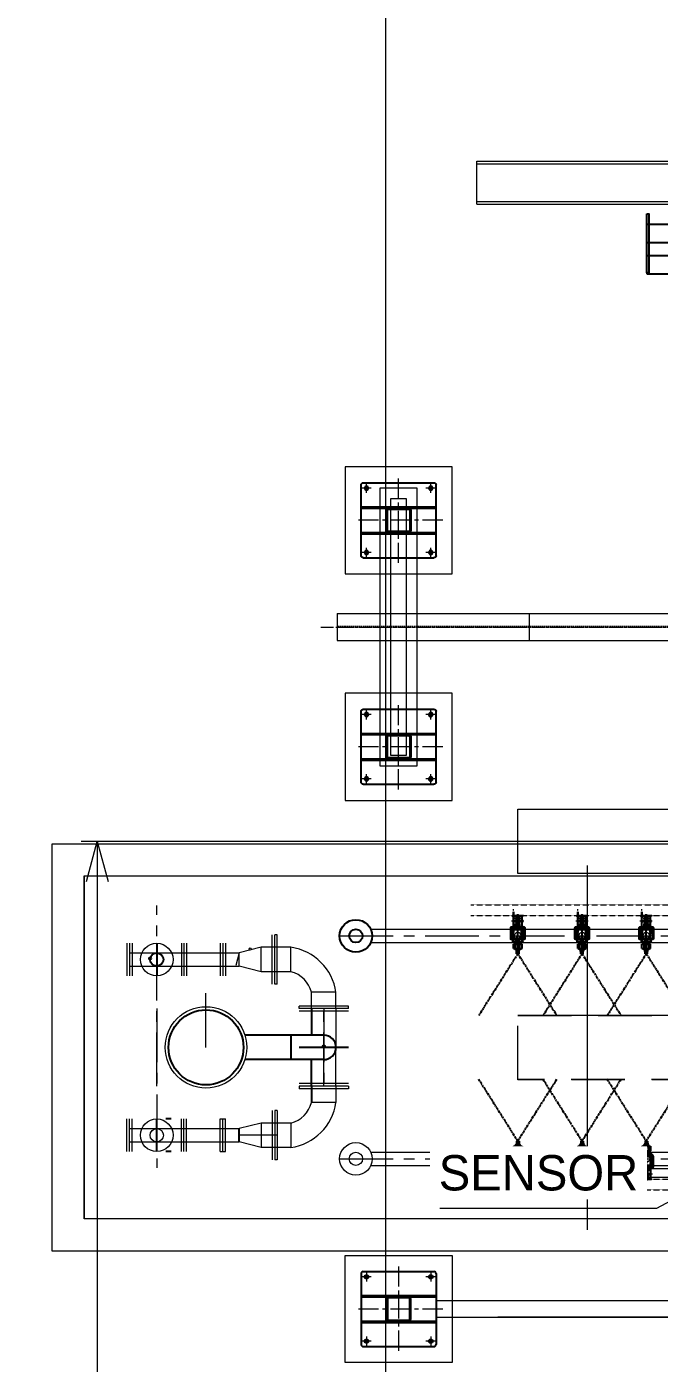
# Model space of a CAD drawing. Header units: inches. Extents: x 702888 to 852715, y 9845 to 271320.
# Drawn here: x 726536 to 729489, y 87911 to 94147 of the extents above; entities that cross this region are included whole.
import ezdxf

# ---------------------------------------------------------------- set-up
doc = ezdxf.new("R2010")
doc.units = ezdxf.units.IN
doc.header["$MEASUREMENT"] = 0
doc.header["$PDMODE"] = 34
for name, pattern in [('CENTER', [2, 1.25, -0.25, 0.25, -0.25]), ('CENTER2', [1.125, 0.75, -0.125, 0.125, -0.125]), ('CENTERX2', [4, 2.5, -0.5, 0.5, -0.5]), ('DASHED2', [0.375, 0.25, -0.125]), ('DASHEDX2', [1.5, 1, -0.5]), ('HIDDEN', [9.525, 6.35, -3.175]), ('HIDDEN2', [0.1875, 0.125, -0.0625]), ('PHANTOM2', [31.75, 15.875, -3.175, 3.175, -3.175, 3.175, -3.175])]:
    doc.linetypes.add(name, pattern=pattern)
doc.layers.get('0').update_dxf_attribs({"lineweight": 5})
doc.layers.get('Defpoints').update_dxf_attribs({"lineweight": 5})
for name, color, linetype in [('2 nb', 7, 'Continuous'), ('6nb', 230, 'Continuous'), ('Conveyor_PF 1', 30, 'Continuous'), ('Nozzle', 7, 'Continuous'), ('p5', 2, 'Continuous'), ('Riser Support', 7, 'Continuous'), ('stru pipe', 120, 'Continuous')]:
    doc.layers.add(name, color=color, linetype=linetype)
for name, color, linetype, lineweight in [('Beam 200', 6, 'Continuous', 0), ('BEMASSUNG', 5, 'Continuous', 0), ('chain', 2, 'Continuous', 5), ('cl', 6, 'CENTER', 5)]:
    doc.layers.add(name, color=color, linetype=linetype, lineweight=lineweight)
doc.dimstyles.new('D1', dxfattribs={"dimscale": 66, "dimtxt": 2.5, "dimasz": 2.5, "dimexe": 1, "dimexo": 1, "dimgap": 1.25, "dimtad": 1, "dimdec": 0, "dimdsep": 46, "dimtxsty": 'Standard', "dimblk": 'OPEN30', "dimcen": 2.5, "dimclrd": 150, "dimclre": 150, "dimclrt": 140, "dimadec": 0, "dimazin": 0, "dimtfac": 1, "dimtdec": 0, "dimtmove": 0, "dimatfit": 3, "dimfxl": 1, "dimtfill": 1, "dimlwd": 13, "dimlwe": 13, "dimarcsym": 0})

# ---------------------------------------------------------------- blocks, each defined once
blk = doc.blocks.new('A$C67DF10EB')
blk.add_lwpolyline([(-44.2, -101), (-44.2, 399), (455.8, 399), (455.8, -101)], close=True)
at = {"layer": 'cl', "color": 1, "linetype": 'CENTER', "ltscale": 100}
for p, q in [((55.8, 276.8), (55.8, 321.1)), ((355.8, 276.8), (355.8, 321.1)), ((33.7, 299), (78, 299)), ((333.7, 299), (378, 299)), ((55.8, -23.2), (55.8, 21.1)), ((355.8, -23.2), (355.8, 21.1)), ((33.7, -1), (78, -1)), ((333.7, -1), (378, -1))]:
    blk.add_line(p, q, dxfattribs=at)
at = {"layer": 'cl', "color": 1, "linetype": 'CENTER', "ltscale": 75}
for p, q in [((205.8, -50), (205.8, 347.9)), ((0, 149), (411.7, 149))]:
    blk.add_line(p, q, dxfattribs=at)
at = {"layer": 'p5', "linetype": 'Continuous'}
for p, q in [((30.8, -16), (30.8, 314)), ((370.8, 324), (40.8, 324)), ((380.8, -16), (380.8, 314)), ((380.8, 211.7), (30.8, 211.7)), ((380.8, 205.7), (30.8, 205.7)), ((380.8, 92.2), (30.8, 92.2)), ((380.8, 86.2), (30.8, 86.2)), ((370.8, -26), (40.8, -26))]:
    blk.add_line(p, q, dxfattribs=at)
for points in [[(262.6, 102.2), (262.6, 195.7, 0.414214), (252.6, 205.7), (159.1, 205.7, 0.414214), (149.1, 195.7), (149.1, 102.2, 0.414214), (159.1, 92.2), (252.6, 92.2, 0.414214)], [(257.8, 102), (257.8, 195.9, 0.414214), (252.8, 200.9), (158.9, 200.9, 0.414214), (153.9, 195.9), (153.9, 102, 0.414214), (158.9, 97), (252.8, 97, 0.414214)]]:
    blk.add_lwpolyline(points, format="xyb", close=True, dxfattribs=at)
for centre in [(55.8, 299), (355.8, 299), (55.8, -1), (355.8, -1)]:
    blk.add_circle(centre, 9, dxfattribs=at)
for centre, start, end in [((40.8, 314), 90, 180), ((370.8, 314), 0, 90), ((40.8, -16), 180, 270), ((370.8, -16), 270, 0)]:
    blk.add_arc(centre, 10, start, end, dxfattribs=at)
blk = doc.blocks.new('_Open30')
at = {"color": 0, "linetype": 'ByBlock', "lineweight": -2}
for p, q in [((-1, 0.268), (0, 0)), ((0, 0), (-1, -0.268)), ((0, 0), (-1, 0))]:
    blk.add_line(p, q, dxfattribs=at)
blk = doc.blocks.new('*D152')
at = {"layer": 'chain', "color": 150, "lineweight": 13, "transparency": 16777216}
for p, q in [((730753.7, 90345.9), (726790, 90345.9)), ((726865, 90158.4), (726865, 79780.4)), ((730753.7, 79592.9), (726790, 79592.9))]:
    blk.add_line(p, q, dxfattribs=at)
at = {"layer": 'Defpoints', "color": 0, "transparency": 16777216}
for p in [(730828.7, 90345.9), (726865, 79592.9), (730828.7, 79592.9)]:
    blk.add_point(p, dxfattribs=at)
at = {"layer": 'chain', "color": 150, "lineweight": 13, "transparency": 16777216, "xscale": 187.5, "yscale": 187.5, "zscale": 187.5}
for p, rotation in [((726865, 90345.9), 90), ((726865, 79592.9), 270)]:
    blk.add_blockref('_Open30', p, dxfattribs=dict(at, rotation=rotation))
at = {"layer": 'chain', "color": 140, "transparency": 16777216, "insert": (726677.5, 84969.4), "char_height": 187.5, "attachment_point": 5, "rotation": 90, "bg_fill": 3, "box_fill_scale": 1.25, "bg_fill_color": 9, "bg_fill_true_color": 13158600, "bg_fill_transparency": 0}
blk.add_mtext('10753', dxfattribs=at)
blk = doc.blocks.new('A$C67e8cd4e')
at = {"layer": 'Conveyor_PF 1'}
for p, q in [((6000, 229.9, 29355.5), (0, 229.9, 29355.5)), ((6000, 144.9, 29355.5), (0, 144.9, 29355.5)), ((0, 85), (6000, 85)), ((0, 4.9), (0, 0)), ((0, 0), (6000, 0)), ((6000, 4.9), (6000, 0))]:
    blk.add_line(p, q, dxfattribs=at)
for points in [[(0, 279.9), (10, 279.9), (10, 4.9), (0, 4.9)], [(1000, 279.9), (1010, 279.9), (1010, 4.9), (1000, 4.9)], [(2000, 279.9), (2010, 279.9), (2010, 4.9), (2000, 4.9)], [(3000, 279.9), (3010, 279.9), (3010, 4.9), (3000, 4.9)], [(4000, 279.9), (4010, 279.9), (4010, 4.9), (4000, 4.9)], [(5000, 279.9), (5010, 279.9), (5010, 4.9), (5000, 4.9)], [(5990, 279.9), (6000, 279.9), (6000, 4.9), (5990, 4.9)]]:
    blk.add_lwpolyline(points, close=True, dxfattribs=at)
blk = doc.blocks.new('t5t5')
at = {"color": 3}
for p, q in [((728637, 93519), (758818, 93519, -29355.5)), ((728637, 93319), (728637, 93519)), ((728637, 93507.2), (758818, 93507.2, -29355.5)), ((728637, 93330.8), (758818, 93330.8, -29355.5)), ((728637, 93319), (758818, 93319, -29355.5))]:
    blk.add_line(p, q, dxfattribs=at)
blk = doc.blocks.new('T6YY6')
at = {"linetype": 'CENTER2', "ltscale": 80}
blk.add_line((706263.8, 77134.1), (706263.8, 83265.3), dxfattribs=at)
for p, q in [((706201.3, 77210.4), (706201.3, 83210.4)), ((706201.3, 83210.4), (706326.3, 83210.4)), ((706326.3, 77210.4), (706326.3, 83210.4)), ((706201.3, 77210.4), (706326.3, 77210.4))]:
    blk.add_line(p, q)
at = {"linetype": 'HIDDEN'}
for p, q in [((706261, 83210.4), (706261, 77210.4)), ((706266.7, 83210.4), (706266.7, 77210.4))]:
    blk.add_line(p, q, dxfattribs=at)
blk = doc.blocks.new('4566u5')
at = {"color": 161}
for points in [[(728982.3, 90698.1), (729157.3, 90698.1), (729157.3, 91994.1), (728982.3, 91994.1)], [(729032.3, 90748.1), (729107.3, 90748.1), (729107.3, 91944.1), (729032.3, 91944.1)]]:
    blk.add_lwpolyline(points, close=True, dxfattribs=at)
at = {"color": 1, "xscale": -1}
for p in [(729275.7, 91695.2), (729275.7, 90638.4)]:
    blk.add_blockref('A$C67DF10EB', p, dxfattribs=at)
blk = doc.blocks.new('A$C4D81176E')
at = {"layer": 'Nozzle', "color": 2, "linetype": 'PHANTOM2', "ltscale": 0.5}
for q in [(361.3, 4.7), (361.3, -359.7)]:
    blk.add_line((73, -177.5), q, dxfattribs=at)
at = {"layer": 'Nozzle', "color": 1, "linetype": 'CENTER2', "ltscale": 0.25}
blk.add_line((73, -177.5), (-46.9, -177.5), dxfattribs=at)
at = {"layer": 'Nozzle', "color": 2}
for p, q in [((-43.9, -160.2), (-44, -160.6)), ((-44, -160.6), (-44, -161)), ((-44, -194), (-44, -161)), ((-43.8, -159.8), (-43.9, -160.2)), ((-43.6, -159.4), (-43.8, -159.8)), ((-43.4, -159), (-43.6, -159.4)), ((-43.1, -158.7), (-43.4, -159)), ((-42.8, -158.4), (-43.1, -158.7)), ((-42.5, -158.1), (-42.8, -158.4)), ((-42.1, -157.9), (-42.5, -158.1)), ((-41.8, -157.7), (-42.1, -157.9)), ((-41.9, -160.5), (-42, -160.7)), ((-42, -160.7), (-42, -161)), ((-42, -194), (-42, -161)), ((-41.8, -160.3), (-41.9, -160.5)), ((-41.3, -157.6), (-41.8, -157.7)), ((-41.6, -160), (-41.8, -160.3)), ((-41.5, -159.9), (-41.6, -160)), ((-41.2, -159.7), (-41.5, -159.9)), ((-40.9, -157.5), (-41.3, -157.6)), ((-41, -159.6), (-41.2, -159.7)), ((-40.8, -159.5), (-41, -159.6)), ((-40.5, -157.5), (-40.9, -157.5)), ((-40.5, -159.5), (-40.8, -159.5)), ((17.7, -154.5), (-40.5, -157.5)), ((17.7, -156.5), (-40.5, -159.5)), ((-26.3, -156.8), (-26.3, -158.8)), ((4.2, -158.5), (4.2, -196.5)), ((16.7, -158.5), (4.2, -158.5)), ((16.9, -158.5), (16.7, -158.5)), ((17.2, -158.6), (16.9, -158.5)), ((17.4, -158.7), (17.2, -158.6)), ((17.6, -158.8), (17.4, -158.7)), ((17.8, -159), (17.6, -158.8)), ((18.1, -154.5), (17.7, -154.5)), ((17.9, -156.5), (17.7, -156.5)), ((18, -159.2), (17.8, -159)), ((18.2, -156.6), (17.9, -156.5)), ((18.1, -159.5), (18, -159.2)), ((18.5, -154.6), (18.1, -154.5)), ((18.2, -159.7), (18.1, -159.5)), ((18.4, -156.7), (18.2, -156.6)), ((18.2, -160), (18.2, -159.7)), ((18.2, -160), (18.2, -195)), ((28.2, -165), (18.2, -165)), ((18.6, -156.9), (18.4, -156.7)), ((18.9, -154.7), (18.5, -154.6)), ((18.8, -157), (18.6, -156.9)), ((18.9, -157.3), (18.8, -157)), ((19.3, -154.9), (18.9, -154.7)), ((19.1, -157.5), (18.9, -157.3)), ((19.2, -157.7), (19.1, -157.5)), ((19.2, -158), (19.2, -157.7)), ((19.2, -165), (19.2, -158)), ((19.7, -155.1), (19.3, -154.9)), ((20, -155.4), (19.7, -155.1)), ((20.3, -155.7), (20, -155.4)), ((20.5, -156), (20.3, -155.7)), ((20.8, -156.4), (20.5, -156)), ((20.9, -156.8), (20.8, -156.4)), ((21.1, -157.2), (20.9, -156.8)), ((21.2, -157.6), (21.1, -157.2)), ((21.2, -158), (21.2, -157.6)), ((21.2, -165), (21.2, -158)), ((49, -157.5), (28.2, -157.5)), ((28.2, -157.5), (28.2, -197.5)), ((49, -167.5), (28.2, -167.5)), ((49, -157.5), (49, -197.5)), ((49.6, -162.9), (49, -162.7)), ((50.3, -163), (49.6, -162.9)), ((50.9, -163.3), (50.3, -163)), ((51.5, -163.6), (50.9, -163.3)), ((52.1, -164), (51.5, -163.6)), ((52.6, -164.3), (52.1, -164)), ((53.2, -164.8), (52.6, -164.3)), ((53.7, -165.2), (53.2, -164.8)), ((54.1, -165.8), (53.7, -165.2)), ((54.5, -166.3), (54.1, -165.8)), ((54.9, -166.9), (54.5, -166.3)), ((55.2, -167.5), (54.9, -166.9)), ((55.5, -168.1), (55.2, -167.5)), ((55.2, -187.6), (55.4, -187)), ((55.4, -187), (55.6, -186.3)), ((55.6, -168.7), (55.5, -168.1)), ((55.8, -169.4), (55.6, -168.7)), ((55.6, -186.3), (55.8, -185.7)), ((56, -170.1), (55.8, -169.4)), ((55.8, -185.7), (55.9, -185)), ((55.9, -185), (56, -184.3)), ((56, -170.8), (56, -170.1)), ((56, -170.8), (56, -184.3)), ((63, -170.8), (56, -170.8)), ((63, -184.4), (56, -184.3)), ((63, -170.8), (63, -171.7)), ((73, -171.7), (63, -171.7)), ((73, -183.5), (63, -183.4)), ((63, -183.4), (63, -184.4)), ((68.7, -177.5), (73, -174.8)), ((68.7, -177.5), (73, -180.3)), ((73, -171.7), (73, -174.8)), ((73, -180.3), (73, -183.5)), ((-44, -194), (-44, -194.4)), ((-44, -194.4), (-43.9, -194.9)), ((-43.9, -194.9), (-43.8, -195.3)), ((-43.8, -195.3), (-43.6, -195.7)), ((-43.6, -195.7), (-43.4, -196)), ((-43.4, -196), (-43.1, -196.3)), ((-43.1, -196.3), (-42.8, -196.6)), ((-42.8, -196.6), (-42.5, -196.9)), ((-42.5, -196.9), (-42.1, -197.1)), ((-42.1, -197.1), (-41.8, -197.3)), ((-42, -194), (-42, -194.3)), ((-42, -194.3), (-41.9, -194.5)), ((-41.9, -194.5), (-41.8, -194.8)), ((-41.8, -194.8), (-41.6, -195)), ((-41.8, -197.3), (-41.3, -197.4)), ((-41.6, -195), (-41.5, -195.2)), ((-41.5, -195.2), (-41.2, -195.3)), ((-41.3, -197.4), (-40.9, -197.5)), ((-41.2, -195.3), (-41, -195.5)), ((-41, -195.5), (-40.8, -195.5)), ((-40.9, -197.5), (-40.5, -197.5)), ((-40.8, -195.5), (-40.5, -195.5)), ((17.7, -198.5), (-40.5, -195.5)), ((17.7, -200.5), (-40.5, -197.5)), ((-26.3, -196.2), (-26.3, -198.3)), ((16.7, -196.5), (4.2, -196.5)), ((16.7, -196.5), (16.9, -196.5)), ((16.7, -196.5), (16.9, -196.5)), ((16.9, -196.5), (17.2, -196.4)), ((16.9, -196.5), (17.2, -196.4)), ((17.2, -196.4), (17.4, -196.3)), ((17.2, -196.4), (17.4, -196.3)), ((17.4, -196.3), (17.6, -196.2)), ((17.4, -196.3), (17.6, -196.2)), ((17.6, -196.2), (17.8, -196)), ((17.6, -196.2), (17.8, -196)), ((17.7, -198.5), (17.9, -198.5)), ((17.7, -200.5), (18.1, -200.5)), ((17.8, -196), (18, -195.8)), ((17.8, -196), (18, -195.8)), ((17.9, -198.5), (18.2, -198.5)), ((18, -195.8), (18.1, -195.5)), ((18, -195.8), (18.1, -195.5)), ((18.1, -195.5), (18.2, -195.3)), ((18.1, -195.5), (18.2, -195.3)), ((18.1, -200.5), (18.5, -200.4)), ((28.2, -190), (18.2, -190)), ((18.2, -195.3), (18.2, -195)), ((18.2, -195.3), (18.2, -195)), ((18.2, -198.5), (18.4, -198.3)), ((18.4, -198.3), (18.6, -198.2)), ((18.5, -200.4), (18.9, -200.3)), ((18.6, -198.2), (18.8, -198)), ((18.8, -198), (18.9, -197.8)), ((18.9, -197.8), (19.1, -197.5)), ((18.9, -200.3), (19.3, -200.1)), ((19.1, -197.5), (19.2, -197.3)), ((19.2, -190), (19.2, -197)), ((19.2, -197.3), (19.2, -197)), ((19.3, -200.1), (19.7, -199.9)), ((19.7, -199.9), (20, -199.6)), ((20, -199.6), (20.3, -199.3)), ((20.3, -199.3), (20.5, -199)), ((20.5, -199), (20.8, -198.7)), ((20.8, -198.7), (20.9, -198.3)), ((20.9, -198.3), (21.1, -197.9)), ((21.1, -197.9), (21.2, -197.4)), ((21.2, -190), (21.2, -197)), ((21.2, -197.4), (21.2, -197)), ((49, -187.5), (28.2, -187.5)), ((49, -197.5), (28.2, -197.5)), ((49, -192.3), (49.6, -192.2)), ((49.6, -192.2), (50.3, -192)), ((50.3, -192), (50.9, -191.7)), ((50.9, -191.7), (51.5, -191.4)), ((51.5, -191.4), (52.1, -191.1)), ((52.1, -191.1), (52.6, -190.7)), ((52.6, -190.7), (53.2, -190.3)), ((53.2, -190.3), (53.7, -189.8)), ((53.7, -189.8), (54.1, -189.3)), ((54.1, -189.3), (54.5, -188.7)), ((54.5, -188.7), (54.9, -188.2)), ((54.9, -188.2), (55.2, -187.6))]:
    blk.add_line(p, q, dxfattribs=at)
at = {"layer": 'Nozzle', "color": 8, "linetype": 'HIDDEN'}
for p, q in [((8.2, -170.5), (8.2, -184.5)), ((18.2, -170.5), (8.2, -170.5)), ((18.2, -184.5), (8.2, -184.5))]:
    blk.add_line(p, q, dxfattribs=at)
blk = doc.blocks.new('*U314')
at = {"layer": 'chain', "color": 7, "linetype": 'Continuous'}
blk.add_line((-20, -152.9, 0), (-20, -215, 0), dxfattribs=at)
at = {"layer": 'chain', "color": 5, "linetype": 'DASHEDX2'}
blk.add_line((-20, -238.1, 0), (-20, -248.1, 0), dxfattribs=at)
at = {"layer": 'chain', "color": 7, "linetype": 'Continuous'}
blk.add_circle((0, -123, 0), 16.1, dxfattribs=at)
at = {"layer": 'Riser Support', "color": 11}
for p, q in [((-25, -152.9, 0), (-25, -167.9, 0)), ((-25, -152.9, 0), (25, -152.9, 0)), ((-25, -160.9, 0), (25, -160.9, 0)), ((-25, -167.9, 0), (25, -167.9, 0)), ((-20, -167.9, 0), (-20, -190.9, 0)), ((-10, -152.9, 0), (-10, -180.9, 0)), ((-10, -180.9, 0), (-10, -173.7, 0)), ((-10, -180.9, 0), (10, -180.9, 0)), ((10, -180.9, 0), (-10, -180.9, 0)), ((-7.5, -172.9, 0), (7.5, -172.9, 0)), ((-5, -180.9, 0), (-5, -173.7, 0)), ((-4, -195.9, 0), (-4, -180.9, 0)), ((-4, -185.9, 0), (-4, -220.9, 0)), ((4, -195.9, 0), (4, -180.9, 0)), ((4, -185.9, 0), (4, -220.9, 0)), ((5, -173.7, 0), (5, -180.9, 0)), ((10, -152.9, 0), (10, -180.9, 0)), ((10, -173.7, 0), (10, -180.9, 0)), ((20, -167.9, 0), (20, -190.9, 0)), ((25, -152.9, 0), (25, -167.9, 0)), ((-25, -190.9, 0), (-25, -195.9, 0)), ((-25, -190.9, 0), (25, -190.9, 0)), ((-25, -195.9, 0), (25, -195.9, 0)), ((-10, -201.9, 0), (-10, -209.2, 0)), ((10, -201.9, 0), (-10, -201.9, 0)), ((-7.5, -209.9, 0), (7.5, -209.9, 0)), ((-5, -189, 0), (-5, -209.2, 0)), ((-4, -220.9, 0), (4, -220.9, 0)), ((5, -209.2, 0), (5, -189, 0)), ((10, -209.2, 0), (10, -201.9, 0)), ((25, -190.9, 0), (25, -195.9, 0))]:
    blk.add_line(p, q, dxfattribs=at)
at = {"layer": 'Riser Support', "color": 11, "linetype": 'HIDDEN'}
for p, q in [((-5, -180.9, 0), (-5, -195.9, 0)), ((5, -180.9, 0), (5, -195.9, 0))]:
    blk.add_line(p, q, dxfattribs=at)
at = {"layer": 'Riser Support', "color": 1, "linetype": 'CENTER2'}
blk.add_line((0, -139.1, 0), (0, -224.7, 0), dxfattribs=at)
at = {"layer": 'Riser Support'}
for p, q in [((20, -152.9, 0), (20, -215, 0)), ((-20, -195.9, 0), (-20, -235.9, 0)), ((-20, -195.9, 0), (20, -195.9, 0)), ((-20, -235.9, 0), (-20, -205.9, 0)), ((-4, -211.9, 0), (-4, -205.9, 0)), ((4, -211.9, 0), (4, -205.9, 0))]:
    blk.add_line(p, q, dxfattribs=at)
at = {"layer": 'Riser Support', "color": 1, "linetype": 'CENTER2', "ltscale": 200}
blk.add_line((0, -223.9, 0), (0, -193.9, 0), dxfattribs=at)
at = {"layer": 'Riser Support', "elevation": 0}
for points in [[(25, -165.9), (28.5, -165.9, 0.414214), (33, -161.4), (33, -110.4, 0.414214), (28.5, -105.9), (-28.5, -105.9, 0.414214), (-33, -110.4), (-33, -161.4, 0.414214), (-28.5, -165.9), (-25, -165.9)], [(25, -162.9), (28.5, -162.9, 0.414214), (30, -161.4), (30, -110.4, 0.414214), (28.5, -108.9), (-28.5, -108.9, 0.414214), (-30, -110.4), (-30, -161.4, 0.414214), (-28.5, -162.9), (-25, -162.9)]]:
    blk.add_lwpolyline(points, format="xyb", dxfattribs=at)
at = {"layer": 'Riser Support', "linetype": 'HIDDEN2', "ltscale": 0.75, "elevation": 0}
for points in [[(25, -165.9), (28.5, -165.9, 0.414214), (33, -161.4), (18, -115.4, 0.414214), (13.5, -110.9), (-13.5, -110.9, 0.414214), (-18, -115.4), (-33, -161.4, 0.414214), (-28.5, -165.9), (-25, -165.9)], [(25, -162.9), (28.5, -162.9, 0.414214), (30, -161.4), (15, -115.4, 0.414214), (13.5, -113.9), (-13.5, -113.9, 0.414214), (-15, -115.4), (-30, -161.4, 0.414214), (-28.5, -162.9), (-25, -162.9)]]:
    blk.add_lwpolyline(points, format="xyb", dxfattribs=at)
at = {"layer": 'Riser Support', "elevation": 0}
blk.add_lwpolyline([(25, -215), (-25, -215), (-25, -218), (25, -218), (25, -215)], dxfattribs=at)
at = {"layer": 'Riser Support', "color": 11}
for centre, radius, start, end in [((-7.5, -177.4, 0), 4.44, 55.69029, 124.30971), ((0, -189.5, 0), 16.6, 72.45192, 107.54808), ((7.5, -177.4, 0), 4.44, 55.69029, 124.30971), ((-7.5, -205.5, 0), 4.44, 235.69029, 304.30971), ((0, -193.4, 0), 16.6, 252.45192, 287.54808), ((7.5, -205.5, 0), 4.44, 235.69029, 304.30971)]:
    blk.add_arc(centre, radius, start, end, dxfattribs=at)
at = {"color": 0, "linetype": 'ByBlock', "lineweight": -2, "extrusion": (0, 0, -1), "xscale": -1, "zscale": -1, "rotation": 270}
blk.add_blockref('A$C4D81176E', (177.5, -113.2, 0), dxfattribs=at)
blk = doc.blocks.new('*U293')
at = {"layer": 'chain', "color": 0, "linetype": 'ByBlock', "lineweight": -2, "transparency": 16777216}
for p in [(0, 0), (300, 0)]:
    blk.add_blockref('*U314', p, dxfattribs=at)
blk = doc.blocks.new('*U290')
at = {"layer": 'chain', "color": 7, "linetype": 'Continuous'}
blk.add_line((-20, -152.9, 0), (-20, -215, 0), dxfattribs=at)
at = {"layer": 'chain', "color": 5, "linetype": 'DASHEDX2'}
blk.add_line((-20, -238.1, 0), (-20, -248.1, 0), dxfattribs=at)
at = {"layer": 'chain', "color": 7, "linetype": 'Continuous'}
blk.add_circle((0, -123, 0), 16.1, dxfattribs=at)
at = {"layer": 'Riser Support', "color": 11}
for p, q in [((-25, -152.9, 0), (-25, -167.9, 0)), ((-25, -152.9, 0), (25, -152.9, 0)), ((-25, -160.9, 0), (25, -160.9, 0)), ((-25, -167.9, 0), (25, -167.9, 0)), ((-20, -167.9, 0), (-20, -190.9, 0)), ((-10, -152.9, 0), (-10, -180.9, 0)), ((-10, -180.9, 0), (-10, -173.7, 0)), ((-10, -180.9, 0), (10, -180.9, 0)), ((10, -180.9, 0), (-10, -180.9, 0)), ((-7.5, -172.9, 0), (7.5, -172.9, 0)), ((-5, -180.9, 0), (-5, -173.7, 0)), ((-4, -195.9, 0), (-4, -180.9, 0)), ((-4, -185.9, 0), (-4, -220.9, 0)), ((4, -195.9, 0), (4, -180.9, 0)), ((4, -185.9, 0), (4, -220.9, 0)), ((5, -173.7, 0), (5, -180.9, 0)), ((10, -152.9, 0), (10, -180.9, 0)), ((10, -173.7, 0), (10, -180.9, 0)), ((20, -167.9, 0), (20, -190.9, 0)), ((25, -152.9, 0), (25, -167.9, 0)), ((-25, -190.9, 0), (-25, -195.9, 0)), ((-25, -190.9, 0), (25, -190.9, 0)), ((-25, -195.9, 0), (25, -195.9, 0)), ((-10, -201.9, 0), (-10, -209.2, 0)), ((10, -201.9, 0), (-10, -201.9, 0)), ((-7.5, -209.9, 0), (7.5, -209.9, 0)), ((-5, -189, 0), (-5, -209.2, 0)), ((-4, -220.9, 0), (4, -220.9, 0)), ((5, -209.2, 0), (5, -189, 0)), ((10, -209.2, 0), (10, -201.9, 0)), ((25, -190.9, 0), (25, -195.9, 0))]:
    blk.add_line(p, q, dxfattribs=at)
at = {"layer": 'Riser Support', "color": 11, "linetype": 'HIDDEN'}
for p, q in [((-5, -180.9, 0), (-5, -195.9, 0)), ((5, -180.9, 0), (5, -195.9, 0))]:
    blk.add_line(p, q, dxfattribs=at)
at = {"layer": 'Riser Support', "color": 1, "linetype": 'CENTER2'}
blk.add_line((0, -139.1, 0), (0, -224.7, 0), dxfattribs=at)
at = {"layer": 'Riser Support'}
for p, q in [((20, -152.9, 0), (20, -215, 0)), ((-20, -195.9, 0), (-20, -235.9, 0)), ((-20, -195.9, 0), (20, -195.9, 0)), ((-20, -235.9, 0), (-20, -205.9, 0)), ((-4, -211.9, 0), (-4, -205.9, 0)), ((4, -211.9, 0), (4, -205.9, 0))]:
    blk.add_line(p, q, dxfattribs=at)
at = {"layer": 'Riser Support', "color": 1, "linetype": 'CENTER2', "ltscale": 200}
blk.add_line((0, -223.9, 0), (0, -193.9, 0), dxfattribs=at)
at = {"layer": 'Riser Support', "elevation": 0}
for points in [[(25, -165.9), (28.5, -165.9, 0.414214), (33, -161.4), (33, -110.4, 0.414214), (28.5, -105.9), (-28.5, -105.9, 0.414214), (-33, -110.4), (-33, -161.4, 0.414214), (-28.5, -165.9), (-25, -165.9)], [(25, -162.9), (28.5, -162.9, 0.414214), (30, -161.4), (30, -110.4, 0.414214), (28.5, -108.9), (-28.5, -108.9, 0.414214), (-30, -110.4), (-30, -161.4, 0.414214), (-28.5, -162.9), (-25, -162.9)]]:
    blk.add_lwpolyline(points, format="xyb", dxfattribs=at)
at = {"layer": 'Riser Support', "linetype": 'HIDDEN2', "ltscale": 0.75, "elevation": 0}
for points in [[(25, -165.9), (28.5, -165.9, 0.414214), (33, -161.4), (18, -115.4, 0.414214), (13.5, -110.9), (-13.5, -110.9, 0.414214), (-18, -115.4), (-33, -161.4, 0.414214), (-28.5, -165.9), (-25, -165.9)], [(25, -162.9), (28.5, -162.9, 0.414214), (30, -161.4), (15, -115.4, 0.414214), (13.5, -113.9), (-13.5, -113.9, 0.414214), (-15, -115.4), (-30, -161.4, 0.414214), (-28.5, -162.9), (-25, -162.9)]]:
    blk.add_lwpolyline(points, format="xyb", dxfattribs=at)
at = {"layer": 'Riser Support', "elevation": 0}
blk.add_lwpolyline([(25, -215), (-25, -215), (-25, -218), (25, -218), (25, -215)], dxfattribs=at)
at = {"layer": 'Riser Support', "color": 11}
for centre, radius, start, end in [((-7.5, -177.4, 0), 4.44, 55.69029, 124.30971), ((0, -189.5, 0), 16.6, 72.45192, 107.54808), ((7.5, -177.4, 0), 4.44, 55.69029, 124.30971), ((-7.5, -205.5, 0), 4.44, 235.69029, 304.30971), ((0, -193.4, 0), 16.6, 252.45192, 287.54808), ((7.5, -205.5, 0), 4.44, 235.69029, 304.30971)]:
    blk.add_arc(centre, radius, start, end, dxfattribs=at)
at = {"color": 0, "linetype": 'ByBlock', "lineweight": -2, "extrusion": (0, 0, -1), "xscale": -1, "zscale": -1, "rotation": 270}
blk.add_blockref('A$C4D81176E', (177.5, -113.2, 0), dxfattribs=at)
blk = doc.blocks.new('*U319')
at = {"layer": 'chain', "color": 0, "linetype": 'ByBlock', "lineweight": -2, "transparency": 16777216}
for p in [(0, 0), (300, 0), (600, 0)]:
    blk.add_blockref('*U290', p, dxfattribs=at)
blk = doc.blocks.new('*U312')
at = {"layer": 'chain', "color": 7, "linetype": 'Continuous'}
blk.add_line((-20, -152.9, 0), (-20, -215, 0), dxfattribs=at)
at = {"layer": 'chain', "color": 5, "linetype": 'DASHEDX2'}
blk.add_line((-20, -238.1, 0), (-20, -248.1, 0), dxfattribs=at)
at = {"layer": 'chain', "color": 7, "linetype": 'Continuous'}
blk.add_circle((0, -123, 0), 16.1, dxfattribs=at)
at = {"layer": 'Riser Support', "color": 11}
for p, q in [((-25, -152.9, 0), (-25, -167.9, 0)), ((-25, -152.9, 0), (25, -152.9, 0)), ((-25, -160.9, 0), (25, -160.9, 0)), ((-25, -167.9, 0), (25, -167.9, 0)), ((-20, -167.9, 0), (-20, -190.9, 0)), ((-10, -152.9, 0), (-10, -180.9, 0)), ((-10, -180.9, 0), (-10, -173.7, 0)), ((-10, -180.9, 0), (10, -180.9, 0)), ((10, -180.9, 0), (-10, -180.9, 0)), ((-7.5, -172.9, 0), (7.5, -172.9, 0)), ((-5, -180.9, 0), (-5, -173.7, 0)), ((-4, -195.9, 0), (-4, -180.9, 0)), ((-4, -185.9, 0), (-4, -220.9, 0)), ((4, -195.9, 0), (4, -180.9, 0)), ((4, -185.9, 0), (4, -220.9, 0)), ((5, -173.7, 0), (5, -180.9, 0)), ((10, -152.9, 0), (10, -180.9, 0)), ((10, -173.7, 0), (10, -180.9, 0)), ((20, -167.9, 0), (20, -190.9, 0)), ((25, -152.9, 0), (25, -167.9, 0)), ((-25, -190.9, 0), (-25, -195.9, 0)), ((-25, -190.9, 0), (25, -190.9, 0)), ((-25, -195.9, 0), (25, -195.9, 0)), ((-10, -201.9, 0), (-10, -209.2, 0)), ((10, -201.9, 0), (-10, -201.9, 0)), ((-7.5, -209.9, 0), (7.5, -209.9, 0)), ((-5, -189, 0), (-5, -209.2, 0)), ((-4, -220.9, 0), (4, -220.9, 0)), ((5, -209.2, 0), (5, -189, 0)), ((10, -209.2, 0), (10, -201.9, 0)), ((25, -190.9, 0), (25, -195.9, 0))]:
    blk.add_line(p, q, dxfattribs=at)
at = {"layer": 'Riser Support', "color": 11, "linetype": 'HIDDEN'}
for p, q in [((-5, -180.9, 0), (-5, -195.9, 0)), ((5, -180.9, 0), (5, -195.9, 0))]:
    blk.add_line(p, q, dxfattribs=at)
at = {"layer": 'Riser Support', "color": 1, "linetype": 'CENTER2'}
blk.add_line((0, -139.1, 0), (0, -224.7, 0), dxfattribs=at)
at = {"layer": 'Riser Support'}
for p, q in [((20, -152.9, 0), (20, -215, 0)), ((-20, -195.9, 0), (-20, -235.9, 0)), ((-20, -195.9, 0), (20, -195.9, 0)), ((-20, -235.9, 0), (-20, -205.9, 0)), ((-4, -211.9, 0), (-4, -205.9, 0)), ((4, -211.9, 0), (4, -205.9, 0))]:
    blk.add_line(p, q, dxfattribs=at)
at = {"layer": 'Riser Support', "color": 1, "linetype": 'CENTER2', "ltscale": 200}
blk.add_line((0, -223.9, 0), (0, -193.9, 0), dxfattribs=at)
at = {"layer": 'Riser Support', "elevation": 0}
for points in [[(25, -165.9), (28.5, -165.9, 0.414214), (33, -161.4), (33, -110.4, 0.414214), (28.5, -105.9), (-28.5, -105.9, 0.414214), (-33, -110.4), (-33, -161.4, 0.414214), (-28.5, -165.9), (-25, -165.9)], [(25, -162.9), (28.5, -162.9, 0.414214), (30, -161.4), (30, -110.4, 0.414214), (28.5, -108.9), (-28.5, -108.9, 0.414214), (-30, -110.4), (-30, -161.4, 0.414214), (-28.5, -162.9), (-25, -162.9)]]:
    blk.add_lwpolyline(points, format="xyb", dxfattribs=at)
at = {"layer": 'Riser Support', "linetype": 'HIDDEN2', "ltscale": 0.75, "elevation": 0}
for points in [[(25, -165.9), (28.5, -165.9, 0.414214), (33, -161.4), (18, -115.4, 0.414214), (13.5, -110.9), (-13.5, -110.9, 0.414214), (-18, -115.4), (-33, -161.4, 0.414214), (-28.5, -165.9), (-25, -165.9)], [(25, -162.9), (28.5, -162.9, 0.414214), (30, -161.4), (15, -115.4, 0.414214), (13.5, -113.9), (-13.5, -113.9, 0.414214), (-15, -115.4), (-30, -161.4, 0.414214), (-28.5, -162.9), (-25, -162.9)]]:
    blk.add_lwpolyline(points, format="xyb", dxfattribs=at)
at = {"layer": 'Riser Support', "elevation": 0}
blk.add_lwpolyline([(25, -215), (-25, -215), (-25, -218), (25, -218), (25, -215)], dxfattribs=at)
at = {"layer": 'Riser Support', "color": 11}
for centre, radius, start, end in [((-7.5, -177.4, 0), 4.44, 55.69029, 124.30971), ((0, -189.5, 0), 16.6, 72.45192, 107.54808), ((7.5, -177.4, 0), 4.44, 55.69029, 124.30971), ((-7.5, -205.5, 0), 4.44, 235.69029, 304.30971), ((0, -193.4, 0), 16.6, 252.45192, 287.54808), ((7.5, -205.5, 0), 4.44, 235.69029, 304.30971)]:
    blk.add_arc(centre, radius, start, end, dxfattribs=at)
at = {"color": 0, "linetype": 'ByBlock', "lineweight": -2, "extrusion": (0, 0, -1), "xscale": -1, "zscale": -1, "rotation": 270}
blk.add_blockref('A$C4D81176E', (177.5, -113.2, 0), dxfattribs=at)
blk = doc.blocks.new('*U298')
at = {"layer": 'chain', "color": 0, "linetype": 'ByBlock', "lineweight": -2, "transparency": 16777216}
for p in [(0, 0), (300, 0)]:
    blk.add_blockref('*U312', p, dxfattribs=at)
blk = doc.blocks.new('*U316')
at = {"layer": 'chain', "color": 7, "linetype": 'Continuous'}
blk.add_line((-20, -152.9, 0), (-20, -215, 0), dxfattribs=at)
at = {"layer": 'chain', "color": 5, "linetype": 'DASHEDX2'}
blk.add_line((-20, -238.1, 0), (-20, -248.1, 0), dxfattribs=at)
at = {"layer": 'chain', "color": 7, "linetype": 'Continuous'}
blk.add_circle((0, -123, 0), 16.1, dxfattribs=at)
at = {"layer": 'Riser Support', "color": 11}
for p, q in [((-25, -152.9, 0), (-25, -167.9, 0)), ((-25, -152.9, 0), (25, -152.9, 0)), ((-25, -160.9, 0), (25, -160.9, 0)), ((-25, -167.9, 0), (25, -167.9, 0)), ((-20, -167.9, 0), (-20, -190.9, 0)), ((-10, -152.9, 0), (-10, -180.9, 0)), ((-10, -180.9, 0), (-10, -173.7, 0)), ((-10, -180.9, 0), (10, -180.9, 0)), ((10, -180.9, 0), (-10, -180.9, 0)), ((-7.5, -172.9, 0), (7.5, -172.9, 0)), ((-5, -180.9, 0), (-5, -173.7, 0)), ((-4, -195.9, 0), (-4, -180.9, 0)), ((-4, -185.9, 0), (-4, -220.9, 0)), ((4, -195.9, 0), (4, -180.9, 0)), ((4, -185.9, 0), (4, -220.9, 0)), ((5, -173.7, 0), (5, -180.9, 0)), ((10, -152.9, 0), (10, -180.9, 0)), ((10, -173.7, 0), (10, -180.9, 0)), ((20, -167.9, 0), (20, -190.9, 0)), ((25, -152.9, 0), (25, -167.9, 0)), ((-25, -190.9, 0), (-25, -195.9, 0)), ((-25, -190.9, 0), (25, -190.9, 0)), ((-25, -195.9, 0), (25, -195.9, 0)), ((-10, -201.9, 0), (-10, -209.2, 0)), ((10, -201.9, 0), (-10, -201.9, 0)), ((-7.5, -209.9, 0), (7.5, -209.9, 0)), ((-5, -189, 0), (-5, -209.2, 0)), ((-4, -220.9, 0), (4, -220.9, 0)), ((5, -209.2, 0), (5, -189, 0)), ((10, -209.2, 0), (10, -201.9, 0)), ((25, -190.9, 0), (25, -195.9, 0))]:
    blk.add_line(p, q, dxfattribs=at)
at = {"layer": 'Riser Support', "color": 11, "linetype": 'HIDDEN'}
for p, q in [((-5, -180.9, 0), (-5, -195.9, 0)), ((5, -180.9, 0), (5, -195.9, 0))]:
    blk.add_line(p, q, dxfattribs=at)
at = {"layer": 'Riser Support', "color": 1, "linetype": 'CENTER2'}
blk.add_line((0, -139.1, 0), (0, -224.7, 0), dxfattribs=at)
at = {"layer": 'Riser Support'}
for p, q in [((20, -152.9, 0), (20, -215, 0)), ((-20, -195.9, 0), (-20, -235.9, 0)), ((-20, -195.9, 0), (20, -195.9, 0)), ((-20, -235.9, 0), (-20, -205.9, 0)), ((-4, -211.9, 0), (-4, -205.9, 0)), ((4, -211.9, 0), (4, -205.9, 0))]:
    blk.add_line(p, q, dxfattribs=at)
at = {"layer": 'Riser Support', "color": 1, "linetype": 'CENTER2', "ltscale": 200}
blk.add_line((0, -223.9, 0), (0, -193.9, 0), dxfattribs=at)
at = {"layer": 'Riser Support', "elevation": 0}
for points in [[(25, -165.9), (28.5, -165.9, 0.414214), (33, -161.4), (33, -110.4, 0.414214), (28.5, -105.9), (-28.5, -105.9, 0.414214), (-33, -110.4), (-33, -161.4, 0.414214), (-28.5, -165.9), (-25, -165.9)], [(25, -162.9), (28.5, -162.9, 0.414214), (30, -161.4), (30, -110.4, 0.414214), (28.5, -108.9), (-28.5, -108.9, 0.414214), (-30, -110.4), (-30, -161.4, 0.414214), (-28.5, -162.9), (-25, -162.9)]]:
    blk.add_lwpolyline(points, format="xyb", dxfattribs=at)
at = {"layer": 'Riser Support', "linetype": 'HIDDEN2', "ltscale": 0.75, "elevation": 0}
for points in [[(25, -165.9), (28.5, -165.9, 0.414214), (33, -161.4), (18, -115.4, 0.414214), (13.5, -110.9), (-13.5, -110.9, 0.414214), (-18, -115.4), (-33, -161.4, 0.414214), (-28.5, -165.9), (-25, -165.9)], [(25, -162.9), (28.5, -162.9, 0.414214), (30, -161.4), (15, -115.4, 0.414214), (13.5, -113.9), (-13.5, -113.9, 0.414214), (-15, -115.4), (-30, -161.4, 0.414214), (-28.5, -162.9), (-25, -162.9)]]:
    blk.add_lwpolyline(points, format="xyb", dxfattribs=at)
at = {"layer": 'Riser Support', "elevation": 0}
blk.add_lwpolyline([(25, -215), (-25, -215), (-25, -218), (25, -218), (25, -215)], dxfattribs=at)
at = {"layer": 'Riser Support', "color": 11}
for centre, radius, start, end in [((-7.5, -177.4, 0), 4.44, 55.69029, 124.30971), ((0, -189.5, 0), 16.6, 72.45192, 107.54808), ((7.5, -177.4, 0), 4.44, 55.69029, 124.30971), ((-7.5, -205.5, 0), 4.44, 235.69029, 304.30971), ((0, -193.4, 0), 16.6, 252.45192, 287.54808), ((7.5, -205.5, 0), 4.44, 235.69029, 304.30971)]:
    blk.add_arc(centre, radius, start, end, dxfattribs=at)
at = {"color": 0, "linetype": 'ByBlock', "lineweight": -2, "extrusion": (0, 0, -1), "xscale": -1, "zscale": -1, "rotation": 270}
blk.add_blockref('A$C4D81176E', (177.5, -113.2, 0), dxfattribs=at)
blk = doc.blocks.new('*U302')
at = {"layer": 'chain', "color": 0, "linetype": 'ByBlock', "lineweight": -2, "transparency": 16777216}
for p in [(0, 0), (300, 0), (600, 0)]:
    blk.add_blockref('*U316', p, dxfattribs=at)
blk = doc.blocks.new('A$C3bb54d8b')
for p, q in [((-19243, -5797.56), (-19243, -3897.56)), ((-19243, -3897.56), (-2418, -3897.56)), ((-19093, -5647.56), (-19093, -4047.56)), ((-19093, -4047.56), (-2568, -4047.56)), ((-19093, -4047.56), (-19093, -5647.56)), ((-2568, -5647.56), (-19093, -5647.56)), ((-2418, -5797.56), (-19243, -5797.56))]:
    blk.add_line(p, q)
at = {"color": 1, "linetype": 'CENTERX2', "ltscale": 100}
for p, q in [((-18754, -5028.56), (-18754, -4184.97)), ((-18191, -4322.56), (-18203, -4322.56)), ((-17900, -4327.56), (-3068.04, -4327.56)), ((-18754, -4666.56), (-18754, -5410.15)), ((-18089, -4666.56), (-18089, -4654.56)), ((-17974, -5028.56), (-17974, -4654.56)), ((-17974, -4666.56), (-17974, -5040.56)), ((-18089, -5028.56), (-18089, -5040.56)), ((-18191, -5257.56), (-18363.96, -5257.56)), ((-18191, -5372.56), (-18203, -5372.56)), ((-17900, -5367.56), (-3068.04, -5367.56))]:
    blk.add_line(p, q, dxfattribs=at)
at = {"color": 161}
for p, q in [((-15001.02, -6030.06), (-17161.2, -6030.06)), ((-17161.2, -6105.06), (-15001.02, -6105.06))]:
    blk.add_line(p, q, dxfattribs=at)
at = {"color": 1, "linetype": 'DASHED2', "ltscale": 1000}
blk.add_lwpolyline([(-3068.04, -4997.56), (-17068.04, -4997.56), (-17068.04, -4697.56), (-3068.04, -4697.56)], close=True, dxfattribs=at)
at = {"layer": '2 nb'}
for p, q in [((-18754, -4361.56), (-18754, -4513.56)), ((-18754, -5333.56), (-18754, -5181.56))]:
    blk.add_line(p, q, dxfattribs=at)
for centre, radius in [((-17824, -4327.56), 76), ((-17824, -4327.56), 76), ((-17824, -4327.56), 31), ((-17824, -4327.56), 31), ((-18785, -4432.56), 5), ((-18754, -4437.56), 31), ((-17974, -4842.56), 5)]:
    blk.add_circle(centre, radius, dxfattribs=at)
at = {"layer": '6nb'}
for p, q in [((-18687, -5181.56), (-18711, -5181.56)), ((-18369, -5288.56), (-18369, -5226.56)), ((-18687, -5333.56), (-18711, -5333.56))]:
    blk.add_line(p, q, dxfattribs=at)
blk.add_circle((-18524, -4847.56), 175, dxfattribs=at)
at = {"layer": 'chain', "color": 5, "linetype": 'DASHEDX2'}
for p, q in [((-17286.99, -4182.56), (-2849.1, -4182.56)), ((-17286.99, -4232.56), (-2849.1, -4232.56)), ((-17286.99, -5462.56), (-2849.1, -5462.56)), ((-17286.99, -5512.56), (-2849.1, -5512.56))]:
    blk.add_line(p, q, dxfattribs=at)
at = {"layer": 'chain', "color": 3}
for p, q in [((-17754.61, -4296.56), (-2849.1, -4296.56)), ((-18893, -4361.56), (-18893, -4513.56)), ((-18881, -4361.56), (-18881, -4513.56)), ((-18881, -4361.56), (-18881, -4513.56)), ((-18869, -4361.56), (-18869, -4513.56)), ((-18639, -4361.56), (-18639, -4513.56)), ((-18627, -4361.56), (-18627, -4513.56)), ((-18615, -4361.56), (-18615, -4513.56)), ((-18457, -4361.56), (-18457, -4513.56)), ((-18445, -4361.56), (-18445, -4513.56)), ((-18433, -4361.56), (-18433, -4513.56)), ((-18215, -4552.56), (-18215, -4322.56)), ((-18203, -4552.56), (-18203, -4322.56)), ((-18191, -4552.56), (-18191, -4322.56)), ((-17754.61, -4358.56), (-2849.1, -4358.56)), ((-18881, -4406.56), (-18369, -4406.56)), ((-18369, -4406.56), (-18383.84, -4464.78)), ((-18267, -4380.56), (-18369, -4406.56)), ((-18369, -4468.56), (-18369, -4406.56)), ((-18267, -4494.56), (-18267, -4380.56)), ((-18127, -4380.56), (-18267, -4380.56)), ((-18127, -4494.38), (-18127, -4380.56)), ((-18881, -4468.56), (-18369, -4468.56)), ((-18267, -4494.56), (-18369, -4468.56)), ((-18126.32, -4494.56), (-18267, -4494.56)), ((-18191, -4552.56), (-18203, -4552.56)), ((-18031, -4666.56), (-18031, -4590.38)), ((-17917.16, -4590.56), (-18030.95, -4590.56)), ((-17917, -4666.56), (-17917, -4590.56)), ((-17859, -4654.56), (-18089, -4654.56)), ((-17859, -4666.56), (-18089, -4666.56)), ((-17859, -4666.56), (-18089, -4666.56)), ((-17917, -4666.56), (-17917, -4847.56)), ((-17859, -4666.56), (-17859, -4654.56)), ((-17859, -4678.56), (-18089, -4678.56)), ((-17917, -5028.56), (-17917, -4847.56)), ((-17859, -5016.56), (-18089, -5016.56)), ((-17859, -5028.56), (-18089, -5028.56)), ((-17859, -5028.56), (-18089, -5028.56)), ((-17859, -5040.56), (-18089, -5040.56)), ((-17917, -5028.56), (-17917, -5104.56)), ((-17859, -5028.56), (-17859, -5040.56)), ((-17917.16, -5104.56), (-18030.95, -5104.56)), ((-18215, -5142.56), (-18215, -5372.56)), ((-18203, -5142.56), (-18203, -5372.56)), ((-18191, -5142.56), (-18203, -5142.56)), ((-18191, -5142.56), (-18191, -5372.56)), ((-18893, -5333.56), (-18893, -5181.56)), ((-18881, -5333.56), (-18881, -5181.56)), ((-18881, -5333.56), (-18881, -5181.56)), ((-18881, -5226.56), (-18369, -5226.56)), ((-18869, -5333.56), (-18869, -5181.56)), ((-18639, -5333.56), (-18639, -5181.56)), ((-18627, -5333.56), (-18627, -5181.56)), ((-18615, -5333.56), (-18615, -5181.56)), ((-18457, -5181.56), (-18433, -5181.56)), ((-18457, -5333.56), (-18457, -5181.56)), ((-18445, -5333.56), (-18445, -5181.56)), ((-18433, -5333.56), (-18433, -5181.56)), ((-18267, -5200.56), (-18369, -5226.56)), ((-18369, -5288.56), (-18369, -5226.56)), ((-18267, -5200.56), (-18267, -5314.56)), ((-18126.32, -5200.56), (-18267, -5200.56)), ((-18127, -5200.75), (-18127, -5314.56)), ((-18881, -5288.56), (-18369, -5288.56)), ((-18267, -5314.56), (-18369, -5288.56)), ((-18457, -5333.56), (-18433, -5333.56)), ((-18127, -5314.56), (-18267, -5314.56)), ((-17754.61, -5336.56), (-2902.93, -5336.56)), ((-17754.61, -5398.56), (-2902.93, -5398.56))]:
    blk.add_line(p, q, dxfattribs=at)
at = {"layer": 'chain', "color": 7, "linetype": 'Continuous'}
for p, q in [((-18524, -4847.56), (-18524, -4594.67)), ((-17088.04, -5412.46), (-2948.04, -5412.46)), ((-17088.04, -5452.46), (-2948.04, -5452.46))]:
    blk.add_line(p, q, dxfattribs=at)
at = {"layer": 'chain', "color": 3}
for centre, radius in [((-17824, -4327.56), 76), ((-17824, -4327.56), 31), ((-18754, -4437.56), 76), ((-18318, -4388.56), 5), ((-18754, -5257.56), 76), ((-18754, -5257.56), 31), ((-17824, -5367.56), 76), ((-17824, -5367.56), 31)]:
    blk.add_circle(centre, radius, dxfattribs=at)
at = {"layer": 'chain', "color": 7, "linetype": 'Continuous'}
blk.add_circle((-18524, -4847.56), 190, dxfattribs=at)
at = {"layer": 'chain', "color": 3}
for centre, radius, start, end in [((-18162.28, -4625.66), 247.63, 8.14875, 81.808145), ((-18162.28, -4625.66), 135.94, 14.962881, 74.956661), ((-18162.28, -5069.46), 135.94, 285.043339, 345.037119), ((-18162.28, -5069.46), 247.63, 278.191855, 351.85125)]:
    blk.add_arc(centre, radius, start, end, dxfattribs=at)
at = {"layer": 'stru pipe'}
for p, q in [((-18031, -4666.56), (-18031, -4790.56)), ((-17974, -4790.56), (-18342.75, -4790.56)), ((-18127, -4790.56), (-18127, -4904.56)), ((-17859, -4847.56), (-18089, -4847.56)), ((-17859, -4847.56), (-18089, -4847.56)), ((-17974, -4904.56), (-18342.75, -4904.56)), ((-18031, -5028.56), (-18031, -4904.56)), ((-18031, -5028.56), (-18031, -5104.75))]:
    blk.add_line(p, q, dxfattribs=at)
blk.add_arc((-17974, -4847.56), 57, 270, 90, dxfattribs=at)
blk.add_arc((-17974, -4847.56), 57, 270, 90, dxfattribs=at)
at = {"layer": 'chain', "color": 7, "linetype": 'Continuous', "xscale": -1, "rotation": 180}
for name, p in [('*U302', (-17068.04, -4450.61, 0)), ('*U298', (-16768.04, -4450.61, 0))]:
    blk.add_blockref(name, p, dxfattribs=at)
at = {"layer": 'chain', "color": 7, "linetype": 'Continuous'}
for name, p in [('*U319', (-17068.04, -5244.51, 0)), ('*U293', (-16768.04, -5244.51, 0))]:
    blk.add_blockref(name, p, dxfattribs=at)
blk = doc.blocks.new('6t46y4y')
at = {"color": 1, "linetype": 'DASHED2', "ltscale": 1000}
for p, q in [((728828.9, 89234.1), (728828.9, 89534.1)), ((728828.9, 89534.1), (742828.9, 89534.1)), ((742828.9, 89534.1), (728828.9, 89534.1)), ((742828.9, 89234.1), (728828.9, 89234.1))]:
    blk.add_line(p, q, dxfattribs=at)
blk = doc.blocks.new('RT65Y6')
blk.add_line((777481.6, 80016.2), (763481.6, 80016.2))
blk.add_lwpolyline([(763481.6, 80166.2), (777481.6, 80166.2), (777481.6, 79866.2), (763481.6, 79866.2)], close=True)
blk = doc.blocks.new('HYJYUKYK')
for p, q in [((727984.6, 91408.6), (728882.3, 91408.6)), ((727984.6, 91408.6), (727984.6, 91283.6)), ((728882.3, 91408.6), (728882.3, 91283.6)), ((727984.6, 91283.6), (728882.3, 91283.6))]:
    blk.add_line(p, q)
at = {"linetype": 'CENTER2', "ltscale": 80}
blk.add_line((727908.4, 91346.1), (728937.3, 91346.1), dxfattribs=at)
at = {"linetype": 'HIDDEN'}
for p, q in [((728882.3, 91349), (727984.6, 91349)), ((728882.3, 91343.3), (727984.6, 91343.3))]:
    blk.add_line(p, q, dxfattribs=at)

msp = doc.modelspace()

# ---------------------------------------------------------------- linework, layer by layer
at = {"color": 8}
msp.add_line((729153.868, 88534.124), (729153.868, 90234.124), dxfattribs=at)
at = {"color": 161}
for p, q in [((731225.668, 88201.624), (728447.118, 88201.624)), ((728447.118, 88201.624), (728447.118, 88126.624)), ((728447.118, 88126.624), (731225.668, 88126.624))]:
    msp.add_line(p, q, dxfattribs=at)
at = {"color": 1}
msp.add_lwpolyline([(812126.582, 98876.167), (728211.764, 98876.167), (728211.764, 74112.45), (812126.582, 74112.45)], close=True, dxfattribs=at)

# ---------------------------------------------------------------- block references
for name, p in [('t5t5', (0, 0)), ('4566u5', (-797.715, 0))]:
    msp.add_blockref(name, p)
at = {"color": 1, "rotation": 180}
msp.add_blockref('A$C67DF10EB', (728477.955, 88313.093), dxfattribs=at)
at = {"layer": 'Beam 200'}
msp.add_blockref('HYJYUKYK', (0, 0), dxfattribs=at)
at = {"layer": 'Beam 200', "rotation": 270}
msp.add_blockref('T6YY6', (651671.953, 797609.957), dxfattribs=at)
at = {"layer": 'chain', "color": 1}
msp.add_blockref('A$C67e8cd4e', (729430.682, 92994.033), dxfattribs=at)

# ---------------------------------------------------------------- next in the draw order: dimensions: what is measured, and where the dimension line sits
dim = msp.add_linear_dim(base=(726865.044, 79592.915), p1=(730828.668, 90345.931), p2=(730828.668, 79592.915), angle=90, dimstyle='D1', override={"dimscale": 75}, dxfattribs=at)
dim.commit()
dim.dimension.update_dxf_attribs({"geometry": '*D152', "text_midpoint": (726677.544, 84969.423)})

# ---------------------------------------------------------------- next in the draw order: block references
for name, p in [('A$C3bb54d8b', (745896.712, 94232.263)), ('6t46y4y', (0, 0))]:
    msp.add_blockref(name, p)
at = {"layer": 'BEMASSUNG'}
msp.add_blockref('RT65Y6', (-34652.557, 10329.718), dxfattribs=at)

# ---------------------------------------------------------------- next in the draw order: leaders
at = {"annotation_type": 0, "has_hookline": 1, "hookline_direction": 1, "text_width": 927.143}
msp.add_leader([(730187.155, 89016.082), (729476.246, 88632.46), (729473.746, 88632.46)], dimstyle='D1', override={"dimgap": 1.25, "dimtad": 1}, dxfattribs=at)

# ---------------------------------------------------------------- next in the draw order: texts
at = {"color": 140, "insert": (729391.246, 88714.96), "char_height": 165, "attachment_point": 9, "bg_fill": 3, "box_fill_scale": 1.25, "bg_fill_color": 9, "bg_fill_true_color": 13158600, "bg_fill_transparency": 0}
msp.add_mtext('SENSOR', dxfattribs=at)

doc.saveas('drawing.dxf')
